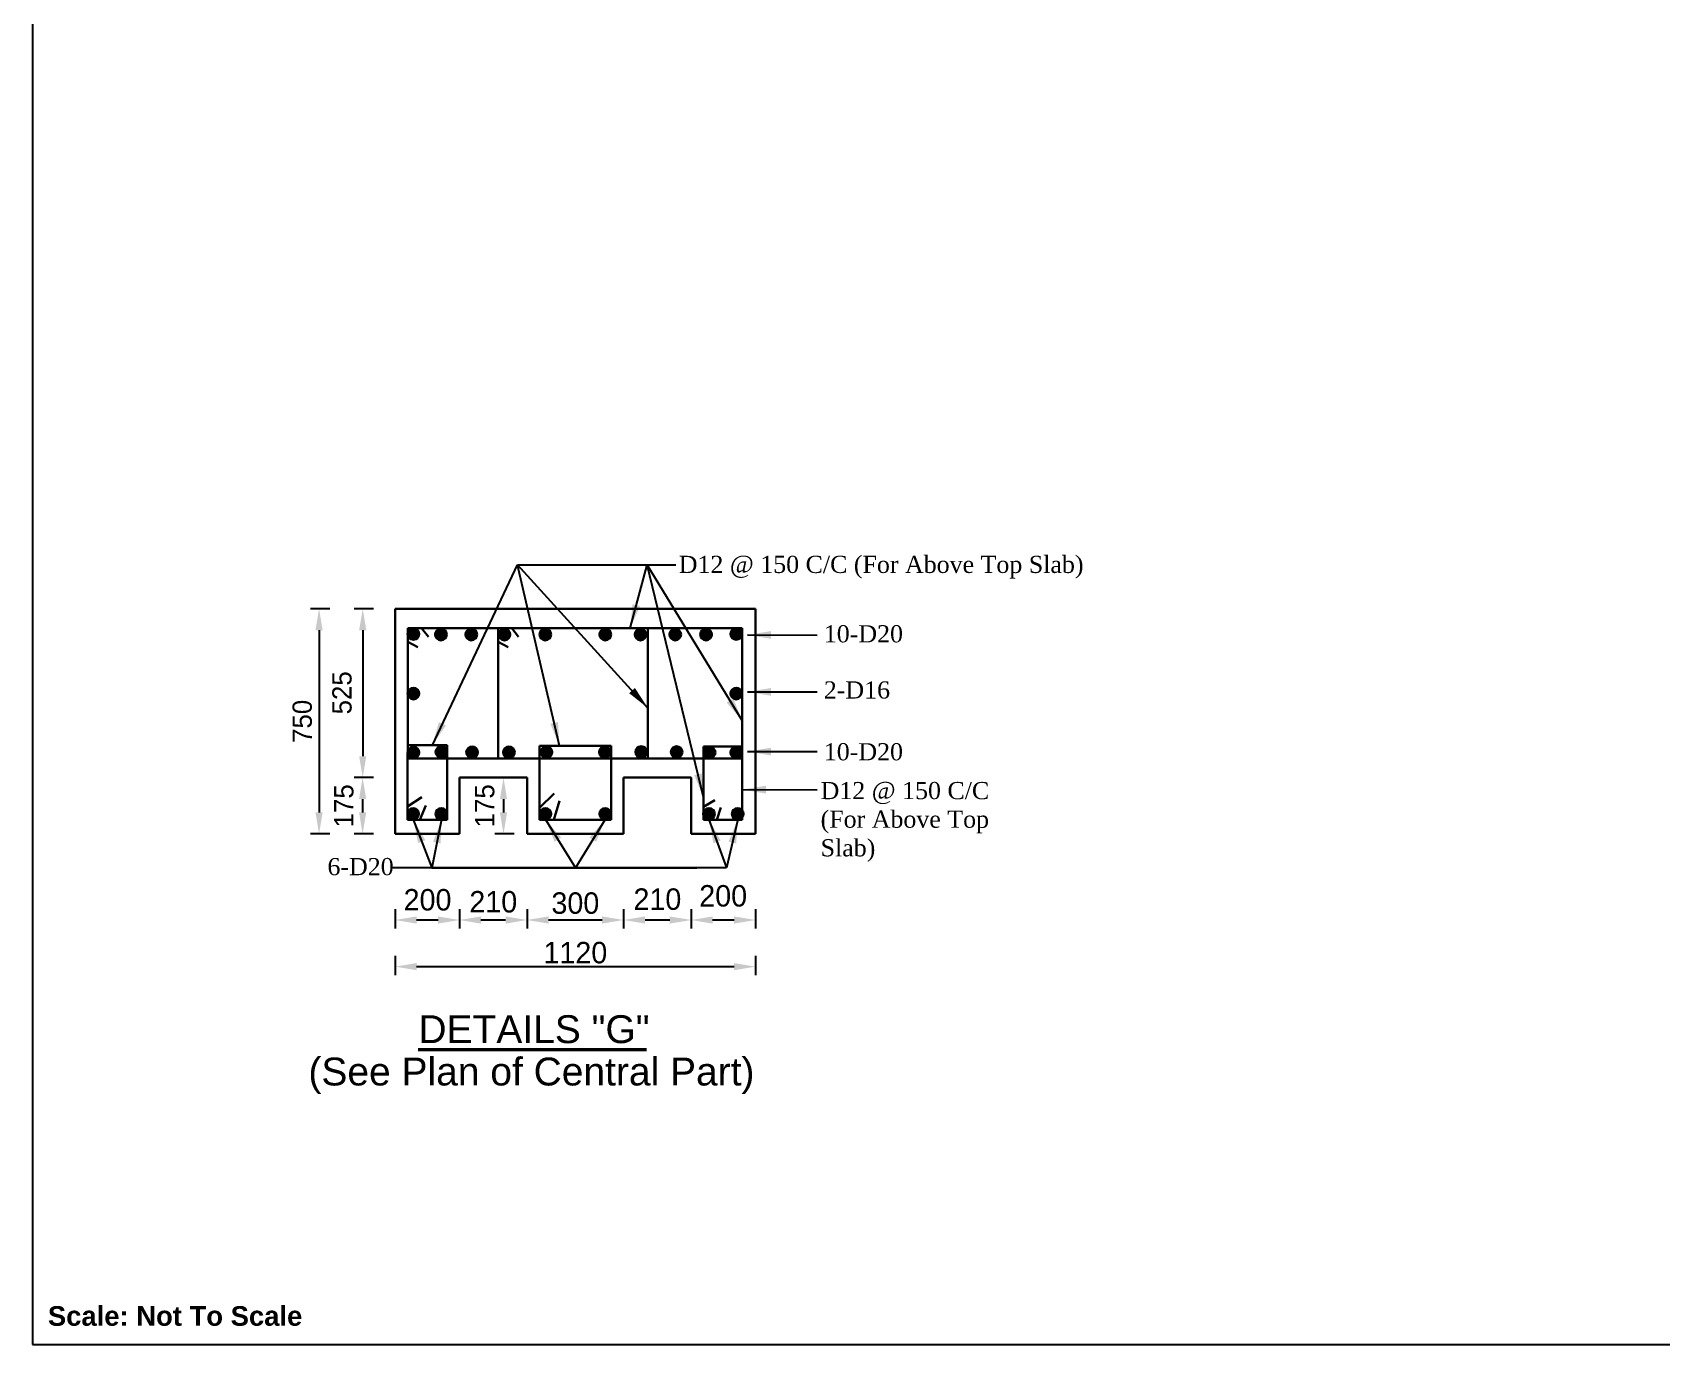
# Model space of a CAD drawing. Extents: x -1206532 to 786809, y -4288605 to 172932.
# Drawn here: x -477186 to -439223, y -4273194 to -4242613 of the extents above; entities that cross this region are included whole.
import ezdxf

# ---------------------------------------------------------------- set-up
doc = ezdxf.new("R2010")
doc.units = 0
doc.header["$LTSCALE"] = 300
doc.header["$MEASUREMENT"] = 0
doc.layers.get('0').update_dxf_attribs({"linetype": 'CONTINUOUS'})
doc.layers.get('DEFPOINTS').update_dxf_attribs({"linetype": 'CONTINUOUS'})
doc.layers.add('Left Bank Profile', color=7, linetype='CONTINUOUS', lineweight=25)
doc.layers.add('Other line', color=7, linetype='CONTINUOUS', lineweight=15)
doc.layers.add('LINE', color=7, linetype='CONTINUOUS')
doc.styles.add('Arial-200', font='ARIAL_0.TTF')
doc.dimstyles.new('3', dxfattribs={"dimtxt": 225, "dimasz": 350, "dimexe": 100, "dimexo": 25, "dimgap": 9, "dimtad": 0, "dimdec": 0, "dimzin": 0, "dimdsep": 46, "dimtxsty": 'Standard', "dimcen": 0, "dimclrd": 5, "dimclre": 6, "dimclrt": 1, "dimadec": 0, "dimazin": 0, "dimtfac": 1, "dimtdec": 0, "dimtofl": 0, "dimtmove": 2, "dimatfit": 3, "dimfxl": 1, "dimtolj": 1, "dimtzin": 0, "dimarcsym": 0})

# ---------------------------------------------------------------- blocks, each defined once
blk = doc.blocks.new('*D268')
at = {"layer": 'DEFPOINTS', "color": 0, "lineweight": 30}
for p in [(-468736, -4261582), (-460336, -4261582), (-460336, -4264387)]:
    blk.add_point(p, dxfattribs=at)
at = {"layer": 'LINE', "color": 7, "lineweight": -2}
for p, q in [((-468736, -4264137), (-468736, -4264587)), ((-468236, -4264387), (-460836, -4264387)), ((-460336, -4264137), (-460336, -4264587))]:
    blk.add_line(p, q, dxfattribs=at)
at = {"layer": 'LINE', "color": 7, "lineweight": 30}
for points in [[(-468236, -4264304), (-468236, -4264470), (-468736, -4264387)], [(-460836, -4264304), (-460836, -4264470), (-460336, -4264387)]]:
    blk.add_solid(points, dxfattribs=at)
at = {"layer": 'LINE', "color": 7, "lineweight": 30, "insert": (-464536, -4264064), "char_height": 500, "attachment_point": 5}
blk.add_mtext('\\A1;1120', dxfattribs=at)
blk = doc.blocks.new('*D269')
at = {"layer": 'DEFPOINTS', "color": 0, "lineweight": 30}
for p in [(-468773, -4256044), (-469491, -4259981), (-467535, -4259981)]:
    blk.add_point(p, dxfattribs=at)
at = {"layer": 'LINE', "color": 7, "lineweight": -2}
for p, q in [((-469241, -4256044), (-469691, -4256044)), ((-469491, -4256544), (-469491, -4259481)), ((-469241, -4259981), (-469691, -4259981))]:
    blk.add_line(p, q, dxfattribs=at)
at = {"layer": 'LINE', "color": 7, "lineweight": 30}
for points in [[(-469575, -4256544), (-469408, -4256544), (-469491, -4256044)], [(-469575, -4259481), (-469408, -4259481), (-469491, -4259981)]]:
    blk.add_solid(points, dxfattribs=at)
at = {"layer": 'LINE', "color": 7, "lineweight": 30, "insert": (-469973, -4258005), "char_height": 450, "attachment_point": 5, "rotation": 90}
blk.add_mtext('\\A1;525', dxfattribs=at)
blk = doc.blocks.new('*D270')
at = {"layer": 'DEFPOINTS', "color": 0, "lineweight": 30}
for p in [(-468736, -4261294), (-467236, -4261294), (-467236, -4263300)]:
    blk.add_point(p, dxfattribs=at)
at = {"layer": 'LINE', "color": 7, "lineweight": -2}
for p, q in [((-468736, -4263050), (-468736, -4263500)), ((-467236, -4263050), (-467236, -4263500)), ((-468236, -4263300), (-467736, -4263300))]:
    blk.add_line(p, q, dxfattribs=at)
at = {"layer": 'LINE', "color": 7, "lineweight": 30}
for points in [[(-468236, -4263217), (-468236, -4263384), (-468736, -4263300)], [(-467736, -4263217), (-467736, -4263384), (-467236, -4263300)]]:
    blk.add_solid(points, dxfattribs=at)
at = {"layer": 'LINE', "color": 7, "lineweight": 30, "insert": (-467981, -4262832), "char_height": 500, "attachment_point": 5}
blk.add_mtext('\\A1;200', dxfattribs=at)
blk = doc.blocks.new('*D271')
at = {"layer": 'DEFPOINTS', "color": 0, "lineweight": 30}
for p in [(-467236, -4261294), (-465661, -4261294), (-465661, -4263300)]:
    blk.add_point(p, dxfattribs=at)
at = {"layer": 'LINE', "color": 7, "lineweight": -2}
for p, q in [((-467236, -4263050), (-467236, -4263500)), ((-465661, -4263050), (-465661, -4263500)), ((-466736, -4263300), (-466161, -4263300))]:
    blk.add_line(p, q, dxfattribs=at)
at = {"layer": 'LINE', "color": 7, "lineweight": 30}
for points in [[(-466736, -4263217), (-466736, -4263384), (-467236, -4263300)], [(-466161, -4263217), (-466161, -4263384), (-465661, -4263300)]]:
    blk.add_solid(points, dxfattribs=at)
at = {"layer": 'LINE', "color": 7, "lineweight": 30, "insert": (-466449, -4262878), "char_height": 500, "attachment_point": 5}
blk.add_mtext('\\A1;210', dxfattribs=at)
blk = doc.blocks.new('*D272')
at = {"layer": 'DEFPOINTS', "color": 0, "lineweight": 30}
for p in [(-465661, -4261319), (-463411, -4261319), (-463411, -4263300)]:
    blk.add_point(p, dxfattribs=at)
at = {"layer": 'LINE', "color": 7, "lineweight": -2}
for p, q in [((-465661, -4263050), (-465661, -4263500)), ((-463411, -4263050), (-463411, -4263500)), ((-465161, -4263300), (-463911, -4263300))]:
    blk.add_line(p, q, dxfattribs=at)
at = {"layer": 'LINE', "color": 7, "lineweight": 30}
for points in [[(-465161, -4263217), (-465161, -4263384), (-465661, -4263300)], [(-463911, -4263217), (-463911, -4263384), (-463411, -4263300)]]:
    blk.add_solid(points, dxfattribs=at)
at = {"layer": 'LINE', "color": 7, "lineweight": 30, "insert": (-464536, -4262909), "char_height": 500, "attachment_point": 5}
blk.add_mtext('\\A1;300', dxfattribs=at)
blk = doc.blocks.new('*D273')
at = {"layer": 'DEFPOINTS', "color": 0, "lineweight": 30}
for p in [(-463411, -4259981), (-461836, -4259981), (-461836, -4263300)]:
    blk.add_point(p, dxfattribs=at)
at = {"layer": 'LINE', "color": 7, "lineweight": -2}
for p, q in [((-463411, -4263050), (-463411, -4263500)), ((-461836, -4263050), (-461836, -4263500)), ((-462911, -4263300), (-462336, -4263300))]:
    blk.add_line(p, q, dxfattribs=at)
at = {"layer": 'LINE', "color": 7, "lineweight": 30}
for points in [[(-462911, -4263217), (-462911, -4263384), (-463411, -4263300)], [(-462336, -4263217), (-462336, -4263384), (-461836, -4263300)]]:
    blk.add_solid(points, dxfattribs=at)
at = {"layer": 'LINE', "color": 7, "lineweight": 30, "insert": (-462624, -4262817), "char_height": 500, "attachment_point": 5}
blk.add_mtext('\\A1;210', dxfattribs=at)
blk = doc.blocks.new('*D274')
at = {"layer": 'DEFPOINTS', "color": 0, "lineweight": 30}
for p in [(-461836, -4261294), (-460336, -4261294), (-460336, -4263300)]:
    blk.add_point(p, dxfattribs=at)
at = {"layer": 'LINE', "color": 7, "lineweight": -2}
for p, q in [((-461836, -4263050), (-461836, -4263500)), ((-460336, -4263050), (-460336, -4263500)), ((-461336, -4263300), (-460836, -4263300))]:
    blk.add_line(p, q, dxfattribs=at)
at = {"layer": 'LINE', "color": 7, "lineweight": 30}
for points in [[(-461336, -4263217), (-461336, -4263384), (-461836, -4263300)], [(-460836, -4263217), (-460836, -4263384), (-460336, -4263300)]]:
    blk.add_solid(points, dxfattribs=at)
at = {"layer": 'LINE', "color": 7, "lineweight": 30, "insert": (-461091, -4262740), "char_height": 500, "attachment_point": 5}
blk.add_mtext('\\A1;200', dxfattribs=at)
blk = doc.blocks.new('*D275')
at = {"layer": 'DEFPOINTS', "color": 0, "lineweight": 30}
for p in [(-467535, -4259981), (-469494, -4261294), (-468773, -4261294)]:
    blk.add_point(p, dxfattribs=at)
at = {"layer": 'LINE', "color": 7, "lineweight": -2}
for p, q in [((-469244, -4259981), (-469694, -4259981)), ((-469494, -4260481), (-469494, -4260794)), ((-469244, -4261294), (-469694, -4261294))]:
    blk.add_line(p, q, dxfattribs=at)
at = {"layer": 'LINE', "color": 7, "lineweight": 30}
for points in [[(-469577, -4260481), (-469410, -4260481), (-469494, -4259981)], [(-469577, -4260794), (-469410, -4260794), (-469494, -4261294)]]:
    blk.add_solid(points, dxfattribs=at)
at = {"layer": 'LINE', "color": 7, "lineweight": 30, "insert": (-469930, -4260638), "char_height": 450, "attachment_point": 5, "rotation": 90}
blk.add_mtext('\\A1;175', dxfattribs=at)
blk = doc.blocks.new('*D276')
at = {"layer": 'DEFPOINTS', "color": 0, "lineweight": 30}
for p in [(-468773, -4256044), (-470509, -4261294), (-468773, -4261294)]:
    blk.add_point(p, dxfattribs=at)
at = {"layer": 'LINE', "color": 7, "lineweight": -2}
for p, q in [((-470259, -4256044), (-470709, -4256044)), ((-470509, -4256544), (-470509, -4260794)), ((-470259, -4261294), (-470709, -4261294))]:
    blk.add_line(p, q, dxfattribs=at)
at = {"layer": 'LINE', "color": 7, "lineweight": 30}
for points in [[(-470593, -4256544), (-470426, -4256544), (-470509, -4256044)], [(-470593, -4260794), (-470426, -4260794), (-470509, -4261294)]]:
    blk.add_solid(points, dxfattribs=at)
at = {"layer": 'LINE', "color": 7, "lineweight": 30, "insert": (-470899, -4258669), "char_height": 450, "attachment_point": 5, "rotation": 90}
blk.add_mtext('\\A1;750', dxfattribs=at)
blk = doc.blocks.new('*D277')
at = {"layer": 'DEFPOINTS', "color": 0, "lineweight": 30}
for p in [(-464252, -4259981), (-466211, -4261294), (-465490, -4261294)]:
    blk.add_point(p, dxfattribs=at)
at = {"layer": 'LINE', "color": 7, "lineweight": -2}
for p, q in [((-465961, -4259981), (-466411, -4259981)), ((-466211, -4260481), (-466211, -4260794)), ((-465961, -4261294), (-466411, -4261294))]:
    blk.add_line(p, q, dxfattribs=at)
at = {"layer": 'LINE', "color": 7, "lineweight": 30}
for points in [[(-466294, -4260481), (-466127, -4260481), (-466211, -4259981)], [(-466294, -4260794), (-466127, -4260794), (-466211, -4261294)]]:
    blk.add_solid(points, dxfattribs=at)
at = {"layer": 'LINE', "color": 7, "lineweight": 30, "insert": (-466647, -4260638), "char_height": 450, "attachment_point": 5, "rotation": 90}
blk.add_mtext('\\A1;175', dxfattribs=at)

msp = doc.modelspace()

# ---------------------------------------------------------------- hatches: boundary and pattern name
at = {"layer": 'LINE', "lineweight": 30}
for points in [[(-468175.432, -4256631.524, 1), (-468444.577, -4256631.524, 1)], [(-467534.072, -4256646.167, 1), (-467803.217, -4256646.167, 1)], [(-466827.072, -4256646.167, 1), (-467096.217, -4256646.167, 1)], [(-466052.072, -4256646.167, 1), (-466321.217, -4256646.167, 1)], [(-465101.018, -4256646.167, 1), (-465370.162, -4256646.167, 1)], [(-463703.172, -4256646.167, 1), (-463972.316, -4256646.167, 1)], [(-462882.072, -4256646.167, 1), (-463151.217, -4256646.167, 1)], [(-462073.072, -4256646.167, 1), (-462342.217, -4256646.167, 1)], [(-461356.072, -4256646.167, 1), (-461625.217, -4256646.167, 1)], [(-460651.292, -4256631.524, 1), (-460920.437, -4256631.524, 1)], [(-468175.432, -4258021.524, 1), (-468444.577, -4258021.524, 1)], [(-460651.292, -4258021.524, 1), (-460920.437, -4258021.524, 1)], [(-468175.432, -4259393.524, 1), (-468444.577, -4259393.524, 1)], [(-467522.826, -4259384.853, 1), (-467791.971, -4259384.853, 1)], [(-466808.162, -4259390.712, 1), (-467077.307, -4259390.712, 1)], [(-465948.162, -4259390.712, 1), (-466217.307, -4259390.712, 1)], [(-465075.388, -4259388.209, 1), (-465344.532, -4259388.209, 1)], [(-463714.308, -4259386.153, 1), (-463983.452, -4259386.153, 1)], [(-462868.332, -4259383.994, 1), (-463137.476, -4259383.994, 1)], [(-462040.332, -4259383.994, 1), (-462309.476, -4259383.994, 1)], [(-461273.262, -4259394.982, 1), (-461542.406, -4259394.982, 1)], [(-460651.292, -4259393.524, 1), (-460920.437, -4259393.524, 1)], [(-468180.022, -4260824.524, 1), (-468449.167, -4260824.524, 1)], [(-467524.022, -4260824.524, 1), (-467793.167, -4260824.524, 1)], [(-465099.022, -4260824.524, 1), (-465368.167, -4260824.524, 1)], [(-463706.022, -4260824.524, 1), (-463975.167, -4260824.524, 1)], [(-461287.022, -4260824.524, 1), (-461556.167, -4260824.524, 1)], [(-460618.022, -4260824.524, 1), (-460887.167, -4260824.524, 1)]]:
    msp.add_hatch(color=256, dxfattribs=at).paths.add_polyline_path(points)

# ---------------------------------------------------------------- linework, layer by layer
at = {"layer": 'Left Bank Profile'}
msp.add_lwpolyline([(-441992.835, -4273194.253), (-394581.395, -4273194.253)], dxfattribs=at)
at = {"layer": 'LINE', "lineweight": 30}
for p, q in [((-468736.349, -4256043.895), (-460336.349, -4256043.895)), ((-468736.349, -4256043.895), (-468736.349, -4261293.895)), ((-460336.349, -4256043.895), (-460336.349, -4261293.895)), ((-468437.849, -4256493.895), (-460645.849, -4256493.895)), ((-468437.849, -4259531.395), (-468437.849, -4256493.895)), ((-468437.849, -4256812.93), (-468205.279, -4256940.93)), ((-468118.279, -4256493.895), (-467959.279, -4256699.93)), ((-466336, -4256812.93), (-466103.43, -4256940.93)), ((-466016.43, -4256493.895), (-465857.43, -4256699.93)), ((-460645.849, -4259531.395), (-460645.849, -4256493.895)), ((-468448.633, -4259408.777), (-468448.633, -4260967.897)), ((-467524.349, -4259222), (-467524.349, -4260967.897)), ((-465373.349, -4259239.897), (-465373.349, -4260967.897)), ((-463699.349, -4259239.897), (-463699.349, -4260967.897)), ((-461548.349, -4259256), (-461548.349, -4260967.897)), ((-468437.849, -4259531.395), (-460645.849, -4259531.395)), ((-467686.349, -4259531.663), (-465211.349, -4259531.663)), ((-460645.849, -4259531.395), (-460645.849, -4260967.897)), ((-467236.349, -4259981.395), (-465661.349, -4259981.395)), ((-467236.349, -4259981.395), (-467236.349, -4261293.895)), ((-465661.349, -4259981.395), (-465661.349, -4261293.895)), ((-463411.349, -4259981.395), (-461836.349, -4259981.395)), ((-463411.349, -4259981.395), (-463411.349, -4261293.895)), ((-461836.349, -4259981.395), (-461836.349, -4261293.895)), ((-468448.633, -4260967.897), (-467524.349, -4260967.897)), ((-465373.349, -4260967.897), (-463699.349, -4260967.897)), ((-461548.349, -4260967.897), (-460645.849, -4260967.897)), ((-468736.349, -4261293.895), (-467236.349, -4261293.895)), ((-465661.349, -4261293.895), (-463411.349, -4261293.895)), ((-461836.349, -4261293.895), (-460336.349, -4261293.895))]:
    msp.add_line(p, q, dxfattribs=at)
at = {"layer": 'LINE'}
msp.add_lwpolyline([(-477186.297, -4273194.253), (-394581.395, -4273194.253), (-394581.395, -4214780.786), (-477186.297, -4214780.786)], close=True, dxfattribs=at)
at = {"layer": 'LINE', "lineweight": 30, "const_width": 75}
msp.add_lwpolyline([(-468205.779, -4266321.301), (-462873.029, -4266321.301)], dxfattribs=at)
at = {"layer": 'LINE', "lineweight": 30}
for centre in [(-468310.004, -4256631.524), (-467668.644, -4256646.167), (-466961.644, -4256646.167), (-466186.644, -4256646.167), (-465235.59, -4256646.167), (-463837.744, -4256646.167), (-463016.644, -4256646.167), (-462207.644, -4256646.167), (-461490.644, -4256646.167), (-460785.864, -4256631.524), (-468310.004, -4258021.524), (-460785.864, -4258021.524), (-468310.004, -4259393.524), (-467657.398, -4259384.853), (-466942.734, -4259390.712), (-466082.734, -4259390.712), (-465209.96, -4259388.209), (-463848.88, -4259386.153), (-463002.904, -4259383.994), (-462174.904, -4259383.994), (-461407.834, -4259394.982), (-460785.864, -4259393.524), (-468314.594, -4260824.524), (-467658.594, -4260824.524), (-465233.594, -4260824.524), (-463840.594, -4260824.524), (-461421.594, -4260824.524), (-460752.594, -4260824.524)]:
    msp.add_circle(centre, 134.572, dxfattribs=at)
at = {"layer": 'Other line', "color": 0, "lineweight": 30}
for p, q in [((-468437.849, -4259222), (-467524.349, -4259222)), ((-465373.349, -4259239.897), (-463699.349, -4259239.897)), ((-461548.349, -4259256), (-460645.849, -4259256)), ((-468448.633, -4260655), (-468111, -4260439)), ((-465373.349, -4260682), (-465030, -4260354)), ((-465040, -4260967.897), (-464902, -4260520)), ((-461548.349, -4260664), (-461282, -4260509)), ((-468157, -4260967.897), (-468019, -4260630)), ((-461237, -4260967.897), (-461147, -4260679))]:
    msp.add_line(p, q, dxfattribs=at)
msp.add_lwpolyline([(-466336, -4256493.895), (-462845, -4256493.895), (-462845, -4259531.395), (-466336, -4259531.395)], close=True, dxfattribs=at)

# ---------------------------------------------------------------- texts
at = {"linetype": 'ByBlock', "lineweight": 30, "char_height": 400, "attachment_point": 1}
for s, insert, width in [('{\\fTimes New Roman|b0|i0|c0|p18;D12 @ 150 C/C (For Above Top Slab)}', (-462125.733, -4254809.95), 9847.68407), ('{\\fTimes New Roman|b0|i0|c0|p18;10-D20}', (-458745.222, -4256427.893), 2398.89087), ('{\\fTimes New Roman|b0|i0|c0|p18;2-D16}', (-458745.222, -4257736.893), 2398.89087), ('{\\fTimes New Roman|b0|i0|c0|p18;10-D20}', (-458745.222, -4259177.893), 2398.89087), ('{\\fTimes New Roman|b0|i0|c0|p18;D12 @ 150 C/C (For Above Top Slab)}', (-458819.733, -4260082.95), 4381.65684), ('{\\fTimes New Roman|b0|i0|c0|p18;6-D20}', (-470313.882, -4261855.55), 2398.89087)]:
    msp.add_mtext(s, dxfattribs=dict(at, insert=insert, width=width))
at = {"layer": 'LINE', "lineweight": 30, "style": 'Arial-200'}
for s, p in [('DETAILS "G"', (-468193.162, -4266170.257)), ('(See Plan of Central Part)', (-470757.228, -4267157.464))]:
    msp.add_text(s, height=650, dxfattribs=at).set_placement(p)
at = {"layer": 'LINE', "lineweight": 25, "insert": (-476829.384, -4272301.92), "char_height": 457.38, "attachment_point": 1}
msp.add_mtext('{\\fArial|b1|i0|c0|p34;Scale: Not To Scale}', dxfattribs=at)

# ---------------------------------------------------------------- dimensions: what is measured, and where the dimension line sits
at = {"layer": 'LINE', "lineweight": 30}
for base, p1, p2, text, picture, middle in [((-470509.368, -4261293.895), (-468772.849, -4256043.895), (-468772.849, -4261293.895), '750', '*D276', (-470898.86, -4258668.895)), ((-469491.437, -4259981.395), (-468772.849, -4256043.895), (-467535.349, -4259981.395), '525', '*D269', (-469972.932, -4258004.667)), ((-469493.67, -4261293.895), (-467535.349, -4259981.395), (-468772.849, -4261293.895), '175', '*D275', (-469929.673, -4260637.645)), ((-466210.67, -4261293.895), (-464252.349, -4259981.395), (-465489.849, -4261293.895), '175', '*D277', (-466646.673, -4260637.645))]:
    dim = msp.add_linear_dim(base=base, p1=p1, p2=p2, angle=90, text=text, dimstyle='3', override={"dimtxt": 450, "dimasz": 500, "dimexe": 200, "dimexo": 5, "dimdle": 250, "dimclrd": 7, "dimclre": 7, "dimclrt": 7, "dimfxl": 250, "dimfxlon": 1}, dxfattribs=at)
    dim.commit()
    dim.dimension.update_dxf_attribs({"geometry": picture, "text_midpoint": middle, "dimtype": 160})
for base, p1, p2, text, picture, middle in [((-461836.349, -4263300.404), (-463411.349, -4259981.395), (-461836.349, -4259981.395), '210', '*D273', (-462623.849, -4262816.667)), ((-467236.349, -4263300.404), (-468736.349, -4261293.895), (-467236.349, -4261293.895), '200', '*D270', (-467980.833, -4262832.024)), ((-465661.349, -4263300.404), (-467236.349, -4261293.895), (-465661.349, -4261293.895), '210', '*D271', (-466448.849, -4262878.094)), ((-463411.349, -4263300.404), (-465661.349, -4261318.895), (-463411.349, -4261318.895), '300', '*D272', (-464536.349, -4262908.807)), ((-460336.349, -4263300.404), (-461836.349, -4261293.895), (-460336.349, -4261293.895), '200', '*D274', (-461091.34, -4262739.883)), ((-460336.349, -4264386.953), (-468736.349, -4261581.895), (-460336.349, -4261581.895), '1120', '*D268', (-464536.349, -4264064.462))]:
    dim = msp.add_linear_dim(base=base, p1=p1, p2=p2, text=text, dimstyle='3', override={"dimtxt": 500, "dimasz": 500, "dimexe": 200, "dimexo": 5, "dimdle": 250, "dimclrd": 7, "dimclre": 7, "dimclrt": 7, "dimfxl": 250, "dimfxlon": 1}, dxfattribs=at)
    dim.commit()
    dim.dimension.update_dxf_attribs({"geometry": picture, "text_midpoint": middle, "dimtype": 160})

# ---------------------------------------------------------------- leaders
for points in [[(-467869, -4259222), (-465882.982, -4255021.642), (-462588.833, -4255022.897)], [(-464905, -4259239.897), (-465882.982, -4255021.642), (-462196.833, -4255022.897)], [(-462845, -4258358), (-465882.982, -4255021.642), (-462196.833, -4255022.897)], [(-463257, -4256493.895), (-462865.008, -4255022.511)], [(-460645.849, -4258652.93), (-462865.008, -4255022.511)], [(-461548.349, -4260435.897), (-462865.008, -4255022.511), (-462196.833, -4255022.897)], [(-460523.349, -4256654.897), (-458899.939, -4256656.897)], [(-460523.349, -4257980.897), (-458899.939, -4257982.897)], [(-460523.349, -4259372.897), (-458899.939, -4259374.897)], [(-460645.849, -4260260.897), (-458899.939, -4260262.897)], [(-460752.594, -4260959.096), (-461009.939, -4262087.222), (-468809.833, -4262087.222)], [(-468314.594, -4260959.096), (-467878.594, -4262087.222), (-461707.833, -4262087.222)], [(-467658.594, -4260959.096), (-467878.594, -4262087.222), (-466095.303, -4262087.222)], [(-465233.594, -4260959.096), (-464533.438, -4262087.222), (-461707.833, -4262087.222)], [(-463840.594, -4260959.096), (-464533.433, -4262086.059), (-461836.467, -4262086.641)], [(-461421.594, -4260959.096), (-461009.939, -4262087.222), (-461707.833, -4262087.222)]]:
    msp.add_leader(points, dimstyle='3', override={"dimasz": 550, "dimclrd": 7, "dimfxl": 0.12}, dxfattribs=at)

doc.saveas('drawing.dxf')
